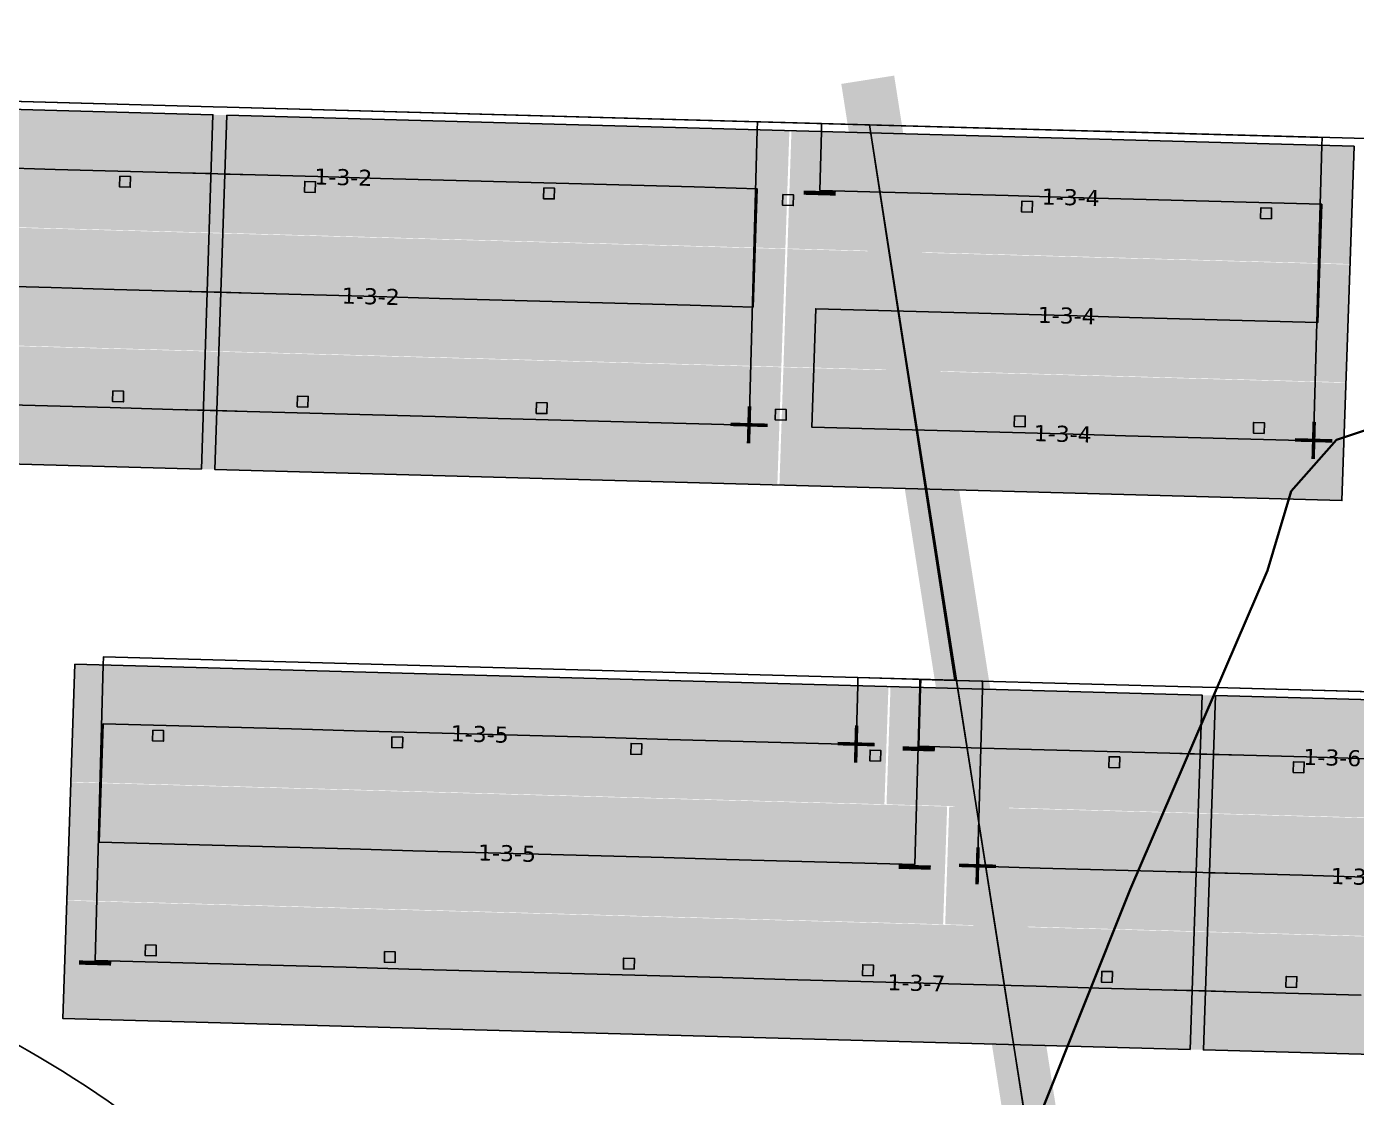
# Model space of a CAD drawing. Header units: metres. Extents: x 1477905 to 1478744, y 4202276 to 4202610.
# Drawn here: x 1478054.35 to 1478079.2, y 4202411.24 to 4202431.23 of the extents above; entities that cross this region are included whole.
import ezdxf

# ---------------------------------------------------------------- set-up
doc = ezdxf.new("R2010")
doc.units = ezdxf.units.M
doc.layers.add('Nouveau Terrain - CN - Courbes', color=22, linetype='Continuous', lineweight=0)
for name, color, linetype in [('PVcase DC Extensions', 170, 'Continuous'), ('PVcase Device Coloring', 7, 'Continuous'), ('PVcase Polarity Symbols', 7, 'Continuous'), ('PVcase Poles', 7, 'Continuous'), ('PVcase PV Modules (full frames)', 142, 'Continuous'), ('PVcase PV Modules (optimised)', 142, 'Continuous'), ('PVcase String Cables', 150, 'Continuous'), ('PVcase Stringing Numbers', 7, 'Continuous'), ('PVcase Strings', 92, 'Continuous'), ('PVcase Trenches', 7, 'Continuous')]:
    doc.layers.add(name, color=color, linetype=linetype)
doc.layers.add('PVcase Offsets', color=240, linetype='Continuous', plot=False)
doc.styles.get("Standard").update_dxf_attribs({"font": 'verdana.ttf'})
doc.styles.add('UBS-Style de texte', font='verdana.ttf')

# ---------------------------------------------------------------- blocks, each defined once
blk = doc.blocks.new('3P18@15DEG F FX ID2 PVBlock')
at = {"layer": 'PVcase PV Modules (optimised)', "color": 0}
blk.add_polyline3d([(0, 0, 1.773945735132677), (21.06698842950539, -0.5810537936249747, 1.773945735132684), (20.88445742833418, -7.198992669318526, 7.019385073192552e-15), (-0.182531001171211, -6.617938875693552, 0)], close=True, dxfattribs=at)

msp = doc.modelspace()

# ---------------------------------------------------------------- hatches: boundary and pattern name
at = {"layer": 'PVcase Device Coloring', "true_color": 0x1eec00, "transparency": 33554582}
for points in [[(1478052.009181064, 4202429.748944137), (1478051.934466457, 4202427.549789045), (1478068.527392867, 4202427.092135458), (1478068.602107473, 4202429.29129055)], [(1478068.641081571, 4202429.290215596), (1478068.566366964, 4202427.091060503), (1478079.077381223, 4202426.801153633), (1478079.152095829, 4202429.000308725)], [(1478053.110193139, 4202427.507698105), (1478053.035478532, 4202425.308543012), (1478068.452350277, 4202424.883326479), (1478068.527064883, 4202427.082481571)], [(1478068.566038981, 4202427.081406617), (1478068.491324374, 4202424.882251524), (1478079.002338632, 4202424.592344654), (1478079.077053239, 4202426.791499746)], [(1478036.625623013, 4202425.751484346), (1478036.550908406, 4202423.552329253), (1478068.377307686, 4202422.674517501), (1478068.452022293, 4202424.873672593)], [(1478068.490996391, 4202424.872597639), (1478068.416281784, 4202422.673442546), (1478078.927296042, 4202422.383535676), (1478079.002010649, 4202424.582690768)], [(1478055.253928949, 4202419.33102925), (1478055.17857972, 4202417.131891661), (1478070.378078512, 4202416.712670543), (1478070.453427742, 4202418.911808132)], [(1478070.49209226, 4202418.910741718), (1478070.417332456, 4202416.711587871), (1478087.00051908, 4202416.254202919), (1478087.075278884, 4202418.453356765)], [(1478055.178248951, 4202417.122237852), (1478055.102899721, 4202414.923100263), (1478071.474588657, 4202414.47154868), (1478071.549937886, 4202416.670686269)], [(1478071.588602405, 4202416.669619854), (1478071.513842601, 4202414.470466007), (1478086.925431094, 4202414.045395193), (1478087.000190898, 4202416.244549039)], [(1478055.102260397, 4202414.913454965), (1478055.027500592, 4202412.714301119), (1478086.850343108, 4202411.836587466), (1478086.925102912, 4202414.035741312)]]:
    msp.add_hatch(color=3, dxfattribs=at).paths.add_polyline_path(points, flags=0)

# ---------------------------------------------------------------- linework, layer by layer
at = {"layer": 'Nouveau Terrain - CN - Courbes', "linetype": 'Continuous', "lineweight": 35}
msp.add_polyline3d([(1478053.090249221, 4202359.115117491, 81), (1478055.453788183, 4202381.2985303, 81), (1478056.113985512, 4202386.402569309, 81), (1478056.929462255, 4202388.131394139, 81), (1478060.515805505, 4202392.535457429, 81), (1478063.285679355, 4202395.583507357, 81), (1478067.215775967, 4202399.379598911, 81), (1478069.47681863, 4202402.10747946, 81), (1478070.730212146, 4202404.508244836, 81), (1478074.968365259, 4202415.121525658, 81), (1478077.534070068, 4202421.080450268, 81), (1478077.978338866, 4202422.56100286, 81), (1478078.824367723, 4202423.516406053, 81), (1478080.207088451, 4202423.977067111, 81)], dxfattribs=at)
at = {"layer": 'PVcase DC Extensions'}
for points in [[(1478057.227935763, 4202428.504396472, 83.9782768239704), (1478057.794632274, 4202428.488766275, 83.96828875099563), (1478058.053735912, 4202428.481619874, 83.96170297478727), (1478058.620359327, 4202428.465991695, 83.94818761496774)], [(1478058.545316737, 4202426.257182716, 83.35617789645596), (1478057.978693322, 4202426.272810897, 83.36969325698384), (1478057.723272202, 4202426.279855729, 83.37620266277892), (1478057.156575691, 4202426.295485925, 83.38619073550376)], [(1478057.08521562, 4202424.086575379, 82.79410464728562), (1478057.651912131, 4202424.070945182, 82.78411657431083), (1478057.903650731, 4202424.064001918, 82.77768353868012), (1478058.470274147, 4202424.048373738, 82.76416817839684)], [(1478075.71009531, 4202417.666214783, 83.44414297368549), (1478076.276703845, 4202417.650587014, 83.43001707415681), (1478076.52690398, 4202417.643686183, 83.42469744547306), (1478077.093526357, 4202417.628058032, 83.41113860311147)], [(1478077.018438371, 4202415.419250306, 82.81912996935566), (1478076.451815994, 4202415.434878455, 82.83268881133617), (1478076.201023847, 4202415.441795615, 82.83802290296745), (1478075.634415311, 4202415.457423384, 82.85214880274773)], [(1478075.558735312, 4202413.248631987, 82.26015463205873), (1478076.125343848, 4202413.233004219, 82.24602873277878), (1478076.376728008, 4202413.22607073, 82.24068017820541), (1478076.943350385, 4202413.210442579, 82.2271213358441)]]:
    msp.add_polyline3d(points, dxfattribs=at)
at = {"layer": 'PVcase Offsets'}
msp.add_lwpolyline([(1478023.138419937, 4202393.853370821), (1478064.721241014, 4202393.853370821, 0.4195997681527879), (1478044.102482929, 4202414.85409357, 0.4244400000371495)], format="xyb", close=True, dxfattribs=at)
at = {"layer": 'PVcase Poles'}
for points in [[(1478056.087446546, 4202428.239929608, 80.55191559382774), (1478056.092960699, 4202428.43985358, 80.55191559382774), (1478056.092960699, 4202428.43985358, 83.97255796965419), (1478056.087446546, 4202428.239929608, 83.918959814258), (1478056.087446546, 4202428.239929608, 80.55191559382774), (1478056.287370517, 4202428.234415456, 80.55191559382774), (1478056.287370517, 4202428.234415456, 83.91543613776504), (1478056.087446546, 4202428.239929608, 83.918959814258), (1478056.287370517, 4202428.234415456, 83.91543613776504), (1478056.292884669, 4202428.434339427, 83.96903429316124), (1478056.292884669, 4202428.434339427, 80.55191559382774), (1478056.287370517, 4202428.234415456, 80.55191559382774), (1478056.292884669, 4202428.434339427, 80.55191559382774), (1478056.092960699, 4202428.43985358, 80.55191559382774), (1478056.292884669, 4202428.434339427, 80.55191559382774), (1478056.292884669, 4202428.434339427, 83.96903429316124), (1478056.092960699, 4202428.43985358, 83.97255796965419)], [(1478059.543305367, 4202428.144612715, 80.46879609512816), (1478059.54881952, 4202428.344536686, 80.46879609512816), (1478059.54881952, 4202428.344536686, 83.90029891250103), (1478059.543305367, 4202428.144612715, 83.84669384286263), (1478059.543305367, 4202428.144612715, 80.46879609512816), (1478059.743229338, 4202428.139098562, 80.46879609512816), (1478059.743229338, 4202428.139098562, 83.84192516505077), (1478059.543305367, 4202428.144612715, 83.84669384286263), (1478059.743229338, 4202428.139098562, 83.84192516505077), (1478059.74874349, 4202428.339022534, 83.89553023468916), (1478059.74874349, 4202428.339022534, 80.46879609512816), (1478059.743229338, 4202428.139098562, 80.46879609512816), (1478059.74874349, 4202428.339022534, 80.46879609512816), (1478059.54881952, 4202428.344536686, 80.46879609512816), (1478059.74874349, 4202428.339022534, 80.46879609512816), (1478059.74874349, 4202428.339022534, 83.89553023468916), (1478059.54881952, 4202428.344536686, 83.90029891250103)], [(1478064.009337191, 4202428.021433991, 80.35614215418201), (1478064.014851343, 4202428.221357963, 80.35614215418201), (1478064.014851343, 4202428.221357963, 83.79377308331293), (1478064.009337191, 4202428.021433991, 83.74016801367453), (1478064.009337191, 4202428.021433991, 80.35614215418201), (1478064.209261162, 4202428.015919839, 80.35614215418201), (1478064.209261162, 4202428.015919839, 83.73539933586267), (1478064.009337191, 4202428.021433991, 83.74016801367453), (1478064.209261162, 4202428.015919839, 83.73539933586267), (1478064.214775314, 4202428.215843811, 83.78900440550106), (1478064.214775314, 4202428.215843811, 80.35614215418201), (1478064.209261162, 4202428.015919839, 80.35614215418201), (1478064.214775314, 4202428.215843811, 80.35614215418201), (1478064.014851343, 4202428.221357963, 80.35614215418201), (1478064.214775314, 4202428.215843811, 80.35614215418201), (1478064.214775314, 4202428.215843811, 83.78900440550106), (1478064.014851343, 4202428.221357963, 83.79377308331293)], [(1478068.475369015, 4202427.898255268, 80.243103658497), (1478068.480883167, 4202428.09817924, 80.243103658497), (1478068.480883167, 4202428.09817924, 83.68724725412865), (1478068.475369015, 4202427.898255268, 83.63364218449027), (1478068.475369015, 4202427.898255268, 80.243103658497), (1478068.675292985, 4202427.892741116, 80.243103658497), (1478068.675292985, 4202427.892741116, 83.6288735066784), (1478068.475369015, 4202427.898255268, 83.63364218449027), (1478068.675292985, 4202427.892741116, 83.6288735066784), (1478068.680807138, 4202428.092665087, 83.68247857631678), (1478068.680807138, 4202428.092665087, 80.243103658497), (1478068.675292985, 4202427.892741116, 80.243103658497), (1478068.680807138, 4202428.092665087, 80.243103658497), (1478068.480883167, 4202428.09817924, 80.243103658497), (1478068.680807138, 4202428.092665087, 80.243103658497), (1478068.680807138, 4202428.092665087, 83.68247857631678), (1478068.480883167, 4202428.09817924, 83.68724725412865)], [(1478072.941400838, 4202427.775076546, 80.1561352870391), (1478072.946914991, 4202427.975000517, 80.1561352870391), (1478072.946914991, 4202427.975000517, 83.58072142519069), (1478072.941400838, 4202427.775076546, 83.5271163555523), (1478072.941400838, 4202427.775076546, 80.1561352870391), (1478073.141324809, 4202427.769562393, 80.1561352870391), (1478073.141324809, 4202427.769562393, 83.52234767774043), (1478072.941400838, 4202427.775076546, 83.5271163555523), (1478073.141324809, 4202427.769562393, 83.52234767774043), (1478073.146838961, 4202427.969486365, 83.57595274737882), (1478073.146838961, 4202427.969486365, 80.1561352870391), (1478073.141324809, 4202427.769562393, 80.1561352870391), (1478073.146838961, 4202427.969486365, 80.1561352870391), (1478072.946914991, 4202427.975000517, 80.1561352870391), (1478073.146838961, 4202427.969486365, 80.1561352870391), (1478073.146838961, 4202427.969486365, 83.57595274737882), (1478072.946914991, 4202427.975000517, 83.58072142519069)], [(1478077.407432662, 4202427.651897822, 80.19565230373274), (1478077.412946814, 4202427.851821793, 80.19565230373274), (1478077.412946814, 4202427.851821793, 83.47419559575627), (1478077.407432662, 4202427.651897822, 83.42059052611789), (1478077.407432662, 4202427.651897822, 80.19565230373274), (1478077.607356633, 4202427.646383669, 80.19565230373274), (1478077.607356633, 4202427.646383669, 83.41582184830602), (1478077.407432662, 4202427.651897822, 83.42059052611789), (1478077.607356633, 4202427.646383669, 83.41582184830602), (1478077.612870785, 4202427.846307641, 83.46942691794442), (1478077.612870785, 4202427.846307641, 80.19565230373274), (1478077.607356633, 4202427.646383669, 80.19565230373274), (1478077.612870785, 4202427.846307641, 80.19565230373274), (1478077.412946814, 4202427.851821793, 80.19565230373274), (1478077.612870785, 4202427.846307641, 80.19565230373274), (1478077.612870785, 4202427.846307641, 83.46942691794442), (1478077.412946814, 4202427.851821793, 83.47419559575627)], [(1478055.957935104, 4202424.230976351, 80.53516048575952), (1478055.963449256, 4202424.430900322, 80.53516048575952), (1478055.963449256, 4202424.430900322, 82.89798052423558), (1478055.957935104, 4202424.230976351, 82.84438236883938), (1478055.957935104, 4202424.230976351, 80.53516048575952), (1478056.157859074, 4202424.225462198, 80.53516048575952), (1478056.157859074, 4202424.225462198, 82.84085869234643), (1478055.957935104, 4202424.230976351, 82.84438236883938), (1478056.157859074, 4202424.225462198, 82.84085869234643), (1478056.163373227, 4202424.42538617, 82.89445684774262), (1478056.163373227, 4202424.42538617, 80.53516048575952), (1478056.157859074, 4202424.225462198, 80.53516048575952), (1478056.163373227, 4202424.42538617, 80.53516048575952), (1478055.963449256, 4202424.430900322, 80.53516048575952), (1478056.163373227, 4202424.42538617, 80.53516048575952), (1478056.163373227, 4202424.42538617, 82.89445684774262), (1478055.963449256, 4202424.430900322, 82.89798052423558)], [(1478059.407110519, 4202424.135843794, 80.44905460603711), (1478059.412624672, 4202424.335767766, 80.44905460603711), (1478059.412624672, 4202424.335767766, 82.82586007137765), (1478059.407110519, 4202424.135843794, 82.77225500173927), (1478059.407110519, 4202424.135843794, 80.44905460603711), (1478059.60703449, 4202424.130329642, 80.44905460603711), (1478059.60703449, 4202424.130329642, 82.7674863239274), (1478059.407110519, 4202424.135843794, 82.77225500173927), (1478059.60703449, 4202424.130329642, 82.7674863239274), (1478059.612548643, 4202424.330253613, 82.82109139356578), (1478059.612548643, 4202424.330253613, 80.44905460603711), (1478059.60703449, 4202424.130329642, 80.44905460603711), (1478059.612548643, 4202424.330253613, 80.44905460603711), (1478059.412624672, 4202424.335767766, 80.44905460603711), (1478059.612548643, 4202424.330253613, 80.44905460603711), (1478059.612548643, 4202424.330253613, 82.82109139356578), (1478059.412624672, 4202424.335767766, 82.82586007137765)], [(1478063.873142343, 4202424.012665071, 80.33476988102319), (1478063.878656495, 4202424.212589042, 80.33476988102319), (1478063.878656495, 4202424.212589042, 82.7193342421972), (1478063.873142343, 4202424.012665071, 82.66572917255883), (1478063.873142343, 4202424.012665071, 80.33476988102319), (1478064.073066314, 4202424.007150918, 80.33476988102319), (1478064.073066314, 4202424.007150918, 82.66096049474696), (1478063.873142343, 4202424.012665071, 82.66572917255883), (1478064.073066314, 4202424.007150918, 82.66096049474696), (1478064.078580466, 4202424.20707489, 82.71456556438534), (1478064.078580466, 4202424.20707489, 80.33476988102319), (1478064.073066314, 4202424.007150918, 80.33476988102319), (1478064.078580466, 4202424.20707489, 80.33476988102319), (1478063.878656495, 4202424.212589042, 80.33476988102319), (1478064.078580466, 4202424.20707489, 80.33476988102319), (1478064.078580466, 4202424.20707489, 82.71456556438534), (1478063.878656495, 4202424.212589042, 82.7193342421972)], [(1478068.339174167, 4202423.889486347, 80.22048515599744), (1478068.344688319, 4202424.089410319, 80.22048515599744), (1478068.344688319, 4202424.089410319, 82.6128084130091), (1478068.339174167, 4202423.889486347, 82.55920334337073), (1478068.339174167, 4202423.889486347, 80.22048515599744), (1478068.539098137, 4202423.883972195, 80.22048515599744), (1478068.539098137, 4202423.883972195, 82.55443466555886), (1478068.339174167, 4202423.889486347, 82.55920334337073), (1478068.539098137, 4202423.883972195, 82.55443466555886), (1478068.54461229, 4202424.083896167, 82.60803973519724), (1478068.54461229, 4202424.083896167, 80.22048515599744), (1478068.539098137, 4202423.883972195, 80.22048515599744), (1478068.54461229, 4202424.083896167, 80.22048515599744), (1478068.344688319, 4202424.089410319, 80.22048515599744), (1478068.54461229, 4202424.083896167, 80.22048515599744), (1478068.54461229, 4202424.083896167, 82.60803973519724), (1478068.344688319, 4202424.089410319, 82.6128084130091)], [(1478072.80520599, 4202423.766307625, 80.1186495098348), (1478072.810720142, 4202423.966231597, 80.1186495098348), (1478072.810720142, 4202423.966231597, 82.50628258407497), (1478072.80520599, 4202423.766307625, 82.45267751443659), (1478072.80520599, 4202423.766307625, 80.1186495098348), (1478073.005129961, 4202423.760793473, 80.1186495098348), (1478073.005129961, 4202423.760793473, 82.44790883662472), (1478072.80520599, 4202423.766307625, 82.45267751443659), (1478073.005129961, 4202423.760793473, 82.44790883662472), (1478073.010644113, 4202423.960717444, 82.5015139062631), (1478073.010644113, 4202423.960717444, 80.1186495098348), (1478073.005129961, 4202423.760793473, 80.1186495098348), (1478073.010644113, 4202423.960717444, 80.1186495098348), (1478072.810720142, 4202423.966231597, 80.1186495098348), (1478073.010644113, 4202423.960717444, 80.1186495098348), (1478073.010644113, 4202423.960717444, 82.5015139062631), (1478072.810720142, 4202423.966231597, 82.50628258407497)], [(1478077.271237814, 4202423.643128901, 80.02887501113076), (1478077.276751966, 4202423.843052872, 80.02887501113076), (1478077.276751966, 4202423.843052872, 82.3997567546329), (1478077.271237814, 4202423.643128901, 82.34615168499451), (1478077.271237814, 4202423.643128901, 80.02887501113076), (1478077.471161785, 4202423.637614748, 80.02887501113076), (1478077.471161785, 4202423.637614748, 82.34138300718266), (1478077.271237814, 4202423.643128901, 82.34615168499451), (1478077.471161785, 4202423.637614748, 82.34138300718266), (1478077.476675937, 4202423.83753872, 82.39498807682104), (1478077.476675937, 4202423.83753872, 80.02887501113076), (1478077.471161785, 4202423.637614748, 80.02887501113076), (1478077.476675937, 4202423.83753872, 80.02887501113076), (1478077.276751966, 4202423.843052872, 80.02887501113076), (1478077.476675937, 4202423.83753872, 80.02887501113076), (1478077.476675937, 4202423.83753872, 82.39498807682104), (1478077.276751966, 4202423.843052872, 82.3997567546329)], [(1478056.705725324, 4202417.894456011, 80.47905565808657), (1478056.711239476, 4202418.094379983, 80.47905565808657), (1478056.711239476, 4202418.094379983, 83.8920499833987), (1478056.705725324, 4202417.894456011, 83.83844350594877), (1478056.705725324, 4202417.894456011, 80.47905565808657), (1478056.905649295, 4202417.888941859, 80.47905565808657), (1478056.905649295, 4202417.888941859, 83.83345927819329), (1478056.705725324, 4202417.894456011, 83.83844350594877), (1478056.905649295, 4202417.888941859, 83.83345927819329), (1478056.911163447, 4202418.088865831, 83.88706575564322), (1478056.911163447, 4202418.088865831, 80.47905565808657), (1478056.905649295, 4202417.888941859, 80.47905565808657), (1478056.911163447, 4202418.088865831, 80.47905565808657), (1478056.711239476, 4202418.094379983, 80.47905565808657), (1478056.911163447, 4202418.088865831, 80.47905565808657), (1478056.911163447, 4202418.088865831, 83.88706575564322), (1478056.711239476, 4202418.094379983, 83.8920499833987)], [(1478061.171639861, 4202417.771280523, 80.36477393441808), (1478061.177154013, 4202417.971204495, 80.36477393441808), (1478061.177154013, 4202417.971204495, 83.78071198340537), (1478061.171639861, 4202417.771280523, 83.72710550595544), (1478061.171639861, 4202417.771280523, 80.36477393441808), (1478061.371563831, 4202417.765766371, 80.36477393441808), (1478061.371563831, 4202417.765766371, 83.72212127819995), (1478061.171639861, 4202417.771280523, 83.72710550595544), (1478061.371563831, 4202417.765766371, 83.72212127819995), (1478061.377077984, 4202417.965690343, 83.77572775564988), (1478061.377077984, 4202417.965690343, 80.36477393441808), (1478061.371563831, 4202417.765766371, 80.36477393441808), (1478061.377077984, 4202417.965690343, 80.36477393441808), (1478061.177154013, 4202417.971204495, 80.36477393441808), (1478061.377077984, 4202417.965690343, 80.36477393441808), (1478061.377077984, 4202417.965690343, 83.77572775564988), (1478061.177154013, 4202417.971204495, 83.78071198340537)], [(1478065.637554397, 4202417.648105035, 80.25049221073792), (1478065.64306855, 4202417.848029006, 80.25049221073792), (1478065.64306855, 4202417.848029006, 83.66937398315778), (1478065.637554397, 4202417.648105035, 83.61576750570785), (1478065.637554397, 4202417.648105035, 80.25049221073792), (1478065.837478368, 4202417.642590882, 80.25049221073792), (1478065.837478368, 4202417.642590882, 83.61078327795236), (1478065.637554397, 4202417.648105035, 83.61576750570785), (1478065.837478368, 4202417.642590882, 83.61078327795236), (1478065.84299252, 4202417.842514854, 83.6643897554023), (1478065.84299252, 4202417.842514854, 80.25049221073792), (1478065.837478368, 4202417.642590882, 80.25049221073792), (1478065.84299252, 4202417.842514854, 80.25049221073792), (1478065.64306855, 4202417.848029006, 80.25049221073792), (1478065.84299252, 4202417.842514854, 80.25049221073792), (1478065.84299252, 4202417.842514854, 83.6643897554023), (1478065.64306855, 4202417.848029006, 83.66937398315778)], [(1478070.103468934, 4202417.524929547, 80.13621048706355), (1478070.108983086, 4202417.724853518, 80.13621048706355), (1478070.108983086, 4202417.724853518, 83.55803598316035), (1478070.103468934, 4202417.524929547, 83.50442950571043), (1478070.103468934, 4202417.524929547, 80.13621048706355), (1478070.303392905, 4202417.519415394, 80.13621048706355), (1478070.303392905, 4202417.519415394, 83.49944527795495), (1478070.103468934, 4202417.524929547, 83.50442950571043), (1478070.303392905, 4202417.519415394, 83.49944527795495), (1478070.308907057, 4202417.719339366, 83.55305175540488), (1478070.308907057, 4202417.719339366, 80.13621048706355), (1478070.303392905, 4202417.519415394, 80.13621048706355), (1478070.308907057, 4202417.719339366, 80.13621048706355), (1478070.108983086, 4202417.724853518, 80.13621048706355), (1478070.308907057, 4202417.719339366, 80.13621048706355), (1478070.308907057, 4202417.719339366, 83.55305175540488), (1478070.108983086, 4202417.724853518, 83.55803598316035)], [(1478074.569383471, 4202417.401754058, 80.0269063432514), (1478074.574897623, 4202417.60167803, 80.0269063432514), (1478074.574897623, 4202417.60167803, 83.44669798291685), (1478074.569383471, 4202417.401754058, 83.39309150546693), (1478074.569383471, 4202417.401754058, 80.0269063432514), (1478074.769307441, 4202417.396239906, 80.0269063432514), (1478074.769307441, 4202417.396239906, 83.38810727771144), (1478074.569383471, 4202417.401754058, 83.39309150546693), (1478074.769307441, 4202417.396239906, 83.38810727771144), (1478074.774821594, 4202417.596163877, 83.44171375516136), (1478074.774821594, 4202417.596163877, 80.0269063432514), (1478074.769307441, 4202417.396239906, 80.0269063432514), (1478074.774821594, 4202417.596163877, 80.0269063432514), (1478074.574897623, 4202417.60167803, 80.0269063432514), (1478074.774821594, 4202417.596163877, 80.0269063432514), (1478074.774821594, 4202417.596163877, 83.44171375516136), (1478074.574897623, 4202417.60167803, 83.44669798291685)], [(1478078.016466484, 4202417.306679215, 80), (1478078.021980636, 4202417.506603187, 80), (1478078.021980636, 4202417.506603187, 83.3631785025639), (1478078.016466484, 4202417.306679215, 83.30957333472476), (1478078.016466484, 4202417.306679215, 80), (1478078.216390454, 4202417.301165063, 80), (1478078.216390454, 4202417.301165063, 83.30478930610795), (1478078.016466484, 4202417.306679215, 83.30957333472476), (1478078.216390454, 4202417.301165063, 83.30478930610795), (1478078.221904607, 4202417.501089035, 83.35839447394707), (1478078.221904607, 4202417.501089035, 80), (1478078.216390454, 4202417.301165063, 80), (1478078.221904607, 4202417.501089035, 80), (1478078.021980636, 4202417.506603187, 80), (1478078.221904607, 4202417.501089035, 80), (1478078.221904607, 4202417.501089035, 83.35839447394707), (1478078.021980636, 4202417.506603187, 83.3631785025639)], [(1478056.568373643, 4202413.885718997, 80.44995782454467), (1478056.573887795, 4202414.085642968, 80.44995782454467), (1478056.573887795, 4202414.085642968, 82.81763935906064), (1478056.568373643, 4202413.885718997, 82.7640328816107), (1478056.568373643, 4202413.885718997, 80.44995782454467), (1478056.768297614, 4202413.880204844, 80.44995782454467), (1478056.768297614, 4202413.880204844, 82.75904865385523), (1478056.568373643, 4202413.885718997, 82.7640328816107), (1478056.768297614, 4202413.880204844, 82.75904865385523), (1478056.773811766, 4202414.080128816, 82.81265513130515), (1478056.773811766, 4202414.080128816, 80.44995782454467), (1478056.768297614, 4202413.880204844, 80.44995782454467), (1478056.773811766, 4202414.080128816, 80.44995782454467), (1478056.573887795, 4202414.085642968, 80.44995782454467), (1478056.773811766, 4202414.080128816, 80.44995782454467), (1478056.773811766, 4202414.080128816, 82.81265513130515), (1478056.573887795, 4202414.085642968, 82.81763935906064)], [(1478061.03428818, 4202413.76254351, 80.33609519666135), (1478061.039802332, 4202413.962467481, 80.33609519666135), (1478061.039802332, 4202413.962467481, 82.70630135931746), (1478061.03428818, 4202413.76254351, 82.65269488186753), (1478061.03428818, 4202413.76254351, 80.33609519666135), (1478061.23421215, 4202413.757029357, 80.33609519666135), (1478061.23421215, 4202413.757029357, 82.64771065411206), (1478061.03428818, 4202413.76254351, 82.65269488186753), (1478061.23421215, 4202413.757029357, 82.64771065411206), (1478061.239726303, 4202413.956953329, 82.70131713156198), (1478061.239726303, 4202413.956953329, 80.33609519666135), (1478061.23421215, 4202413.757029357, 80.33609519666135), (1478061.239726303, 4202413.956953329, 80.33609519666135), (1478061.039802332, 4202413.962467481, 80.33609519666135), (1478061.239726303, 4202413.956953329, 80.33609519666135), (1478061.239726303, 4202413.956953329, 82.70131713156198), (1478061.039802332, 4202413.962467481, 82.70630135931746)], [(1478065.500202716, 4202413.639368021, 80.22223256875401), (1478065.505716869, 4202413.839291993, 80.22223256875401), (1478065.505716869, 4202413.839291993, 82.59496335906988), (1478065.500202716, 4202413.639368021, 82.54135688161995), (1478065.500202716, 4202413.639368021, 80.22223256875401), (1478065.700126687, 4202413.633853869, 80.22223256875401), (1478065.700126687, 4202413.633853869, 82.53637265386446), (1478065.500202716, 4202413.639368021, 82.54135688161995), (1478065.700126687, 4202413.633853869, 82.53637265386446), (1478065.705640839, 4202413.83377784, 82.5899791313144), (1478065.705640839, 4202413.83377784, 80.22223256875401), (1478065.700126687, 4202413.633853869, 80.22223256875401), (1478065.705640839, 4202413.83377784, 80.22223256875401), (1478065.505716869, 4202413.839291993, 80.22223256875401), (1478065.705640839, 4202413.83377784, 80.22223256875401), (1478065.705640839, 4202413.83377784, 82.5899791313144), (1478065.505716869, 4202413.839291993, 82.59496335906988)], [(1478069.966117253, 4202413.516192533, 80.10836994086245), (1478069.971631405, 4202413.716116505, 80.10836994086245), (1478069.971631405, 4202413.716116505, 82.48362535907654), (1478069.966117253, 4202413.516192533, 82.43001888162661), (1478069.966117253, 4202413.516192533, 80.10836994086245), (1478070.166041224, 4202413.510678381, 80.10836994086245), (1478070.166041224, 4202413.510678381, 82.42503465387112), (1478069.966117253, 4202413.516192533, 82.43001888162661), (1478070.166041224, 4202413.510678381, 82.42503465387112), (1478070.171555376, 4202413.710602352, 82.47864113132106), (1478070.171555376, 4202413.710602352, 80.10836994086245), (1478070.166041224, 4202413.510678381, 80.10836994086245), (1478070.171555376, 4202413.710602352, 80.10836994086245), (1478069.971631405, 4202413.716116505, 80.10836994086245), (1478070.171555376, 4202413.710602352, 80.10836994086245), (1478070.171555376, 4202413.710602352, 82.47864113132106), (1478069.971631405, 4202413.716116505, 82.48362535907654)], [(1478074.43203179, 4202413.393017044, 79.99541554424114), (1478074.437545942, 4202413.592941016, 79.99541554424114), (1478074.437545942, 4202413.592941016, 82.37228735882486), (1478074.43203179, 4202413.393017044, 82.31868088137495), (1478074.43203179, 4202413.393017044, 79.99541554424114), (1478074.631955761, 4202413.387502892, 79.99541554424114), (1478074.631955761, 4202413.387502892, 82.31369665361946), (1478074.43203179, 4202413.393017044, 82.31868088137495), (1478074.631955761, 4202413.387502892, 82.31369665361946), (1478074.637469913, 4202413.587426864, 82.36730313106939), (1478074.637469913, 4202413.587426864, 79.99541554424114), (1478074.631955761, 4202413.387502892, 79.99541554424114), (1478074.637469913, 4202413.587426864, 79.99541554424114), (1478074.437545942, 4202413.592941016, 79.99541554424114), (1478074.637469913, 4202413.587426864, 79.99541554424114), (1478074.637469913, 4202413.587426864, 82.36730313106939), (1478074.437545942, 4202413.592941016, 82.37228735882486)], [(1478077.880189247, 4202413.297912567, 79.92203839841945), (1478077.885703399, 4202413.497836539, 79.92203839841945), (1478077.885703399, 4202413.497836539, 82.28874162984485), (1478077.880189247, 4202413.297912567, 82.23513646200571), (1478077.880189247, 4202413.297912567, 79.92203839841945), (1478078.080113218, 4202413.292398415, 79.92203839841945), (1478078.080113218, 4202413.292398415, 82.2303524333889), (1478077.880189247, 4202413.297912567, 82.23513646200571), (1478078.080113218, 4202413.292398415, 82.2303524333889), (1478078.08562737, 4202413.492322386, 82.28395760122802), (1478078.08562737, 4202413.492322386, 79.92203839841945), (1478078.080113218, 4202413.292398415, 79.92203839841945), (1478078.08562737, 4202413.492322386, 79.92203839841945), (1478077.885703399, 4202413.497836539, 79.92203839841945), (1478078.08562737, 4202413.492322386, 79.92203839841945), (1478078.08562737, 4202413.492322386, 82.28395760122802), (1478077.885703399, 4202413.497836539, 82.28874162984485)]]:
    msp.add_polyline3d(points, dxfattribs=at)
at = {"layer": 'PVcase String Cables'}
for points in [[(1478039.361520334, 4202433.097663349, 81.06583435647606), (1478037.372443479, 4202431.215363879, 81.08079624312553), (1478037.137963612, 4202430.854841921, 81.0809965260132), (1478037.137963612, 4202430.854841921, 84.62813529265901), (1478036.789316911, 4202430.318783999, 84.63396979585868), (1478057.834999725, 4202429.738317842, 84.2630379011657), (1478058.096186515, 4202429.731113985, 84.25641410652051), (1478079.15718913, 4202429.150225288, 83.75405746108903), (1478079.405648464, 4202429.143372471, 83.74846988079429)], [(1478039.361520334, 4202433.097663349, 81.06583435647606), (1478037.372443479, 4202431.215363879, 81.08079624312553), (1478037.137963611, 4202430.854841921, 81.08099652601743), (1478037.137963611, 4202430.854841921, 84.6281352926631), (1478036.789316911, 4202430.318784, 84.6339697958551), (1478057.834999725, 4202429.738317841, 84.26303790116518), (1478058.096186515, 4202429.731113983, 84.256414106519), (1478079.15718913, 4202429.150225285, 83.75405746109156), (1478079.405648464, 4202429.143372467, 83.7484698807954)], [(1478078.39802993, 4202423.498741401, 82.288842253574), (1478078.550227869, 4202429.016908992, 83.76841349034903), (1478078.554363484, 4202429.16685199, 83.76843633351602), (1478058.096186516, 4202429.731113995, 84.25641410652325), (1478057.834999726, 4202429.738317852, 84.26303790116744), (1478037.195410902, 4202430.307583422, 84.62681235578178)], [(1478069.170347683, 4202428.17500987, 83.69654447831438), (1478069.200680746, 4202429.274781153, 83.99142315494812), (1478069.20481636, 4202429.424724146, 83.99144599811689), (1478058.096186516, 4202429.731113994, 84.2564141065225), (1478057.834999726, 4202429.738317852, 84.26303790116744), (1478037.195410902, 4202430.307583422, 84.62681235578178)], [(1478067.848041574, 4202423.789723227, 82.54048539022736), (1478068.000239513, 4202429.307890818, 84.02005662705001), (1478068.004375127, 4202429.457833811, 84.02007947021806), (1478058.096186516, 4202429.731113995, 84.25641410652325), (1478057.834999726, 4202429.738317852, 84.26303790116744), (1478037.195410902, 4202430.307583422, 84.62681235578178)], [(1478037.195410902, 4202430.307583422, 84.62681235578178), (1478057.834999726, 4202429.73831785, 84.26303790116637), (1478058.096186516, 4202429.731113994, 84.25641410652175), (1478070.096960654, 4202429.400117693, 83.97016616530111), (1478070.096960654, 4202429.400117693, 80.45913018319602), (1478070.503826369, 4202426.806790652, 80.40536453209005), (1478070.910692085, 4202424.21346361, 80.37458157594686), (1478071.3175578, 4202421.620136568, 80.33833638479578), (1478071.724423516, 4202419.026809528, 80.3035562440876), (1478071.724423516, 4202419.026809528, 83.83927892767116), (1478069.883613268, 4202419.077581367, 83.88517146093263), (1478069.879477654, 4202418.927638392, 83.88514650667427), (1478069.849144592, 4202417.827867107, 83.5902600852293)], [(1478037.195410902, 4202430.307583422, 84.62681235578178), (1478057.834999726, 4202429.73831785, 84.26303790116637), (1478058.096186516, 4202429.731113994, 84.25641410652175), (1478070.096960654, 4202429.400117693, 83.97016616530111), (1478070.096960654, 4202429.400117693, 80.45913018319602), (1478070.503826369, 4202426.806790651, 80.40536453208283), (1478070.910692085, 4202424.21346361, 80.37458157594686), (1478071.3175578, 4202421.620136568, 80.33833638480077), (1478071.724423515, 4202419.026809527, 80.30355624408409), (1478071.724423515, 4202419.026809527, 83.83927892767618), (1478071.041055851, 4202419.045657659, 83.85631570444848), (1478071.036920237, 4202418.895714683, 83.8562907501893), (1478070.945654737, 4202415.586745244, 82.96904249203295)], [(1478037.195410902, 4202430.307583422, 84.62681235578178), (1478057.834999726, 4202429.73831785, 84.26303790116637), (1478058.096186516, 4202429.731113994, 84.25641410652175), (1478070.096960654, 4202429.400117693, 83.97016616530111), (1478070.096960654, 4202429.400117693, 80.45913018319602), (1478070.503826369, 4202426.806790651, 80.40536453208283), (1478070.910692085, 4202424.213463609, 80.37458157593808), (1478071.3175578, 4202421.620136567, 80.33833638479217), (1478071.724423515, 4202419.026809526, 80.30355624407568), (1478071.724423515, 4202419.026809526, 83.83927892767538), (1478076.319515022, 4202418.900071177, 83.72472046618347), (1478076.569380263, 4202418.893179582, 83.71940803755211), (1478097.027403214, 4202418.328921818, 83.22986310532552), (1478097.0232676, 4202418.178978842, 83.22984011489555), (1478096.871069661, 4202412.660811248, 81.75026616703495)], [(1478037.195410902, 4202430.307583422, 84.62681235578178), (1478057.834999726, 4202429.73831785, 84.26303790116637), (1478058.096186516, 4202429.731113994, 84.25641410652175), (1478070.096960654, 4202429.400117693, 83.97016616530111), (1478070.096960654, 4202429.400117693, 80.45913018319602), (1478070.503826369, 4202426.806790651, 80.40536453208283), (1478070.910692085, 4202424.21346361, 80.37458157594686), (1478071.3175578, 4202421.620136568, 80.33833638480077), (1478071.724423515, 4202419.026809527, 80.30355624408409), (1478071.724423515, 4202419.026809527, 83.83927892767618), (1478076.319515022, 4202418.900071177, 83.72472046618347), (1478076.569380263, 4202418.893179582, 83.71940803754654), (1478087.677964062, 4202418.586790998, 83.45358807459819), (1478087.673828448, 4202418.436848024, 83.45356508417048), (1478087.643495386, 4202417.337076739, 83.15868586681796)], [(1478037.195410902, 4202430.307583422, 84.62681235578178), (1478057.834999726, 4202429.73831785, 84.26303790116637), (1478058.096186516, 4202429.731113994, 84.25641410652175), (1478070.096960654, 4202429.400117693, 83.97016616530111), (1478070.096960654, 4202429.400117693, 80.45913018319602), (1478070.503826369, 4202426.806790651, 80.40536453208283), (1478070.910692085, 4202424.21346361, 80.37458157594686), (1478071.3175578, 4202421.620136568, 80.33833638479578), (1478071.724423516, 4202419.026809527, 80.3035562440792), (1478071.724423516, 4202419.026809527, 83.83927892767036), (1478072.213245995, 4202419.013327194, 83.82709228217972), (1478072.209110381, 4202418.863384219, 83.82706732792055), (1478072.117844881, 4202415.554414779, 82.93981906951984)], [(1478037.195410902, 4202430.307583422, 84.62681235578178), (1478057.834999726, 4202429.73831785, 84.26303790116637), (1478058.096186516, 4202429.731113994, 84.25641410652175), (1478070.096960654, 4202429.400117693, 83.97016616530111), (1478070.096960654, 4202429.400117693, 80.45913018319602), (1478070.503826369, 4202426.806790651, 80.40536453208283), (1478070.910692085, 4202424.21346361, 80.37458157594686), (1478071.3175578, 4202421.620136568, 80.33833638480077), (1478071.724423515, 4202419.026809527, 80.30355624408409), (1478071.724423515, 4202419.026809527, 83.83927892767618), (1478071.055803412, 4202419.045250903, 83.8559480386763), (1478071.051667798, 4202418.895307927, 83.85592308441713), (1478071.021334735, 4202417.795536643, 83.56103666297214)], [(1478037.195410902, 4202430.307583422, 84.62681235578178), (1478057.834999726, 4202429.73831785, 84.26303790116637), (1478058.096186516, 4202429.731113994, 84.25641410652175), (1478070.096960654, 4202429.400117693, 83.97016616530111), (1478070.096960654, 4202429.400117693, 80.45913018319602), (1478070.503826369, 4202426.806790651, 80.40536453208283), (1478070.910692085, 4202424.21346361, 80.37458157594686), (1478071.3175578, 4202421.620136568, 80.33833638479578), (1478071.724423516, 4202419.026809527, 80.3035562440792), (1478071.724423516, 4202419.026809527, 83.83927892767036), (1478076.319515022, 4202418.900071176, 83.72472046618269), (1478076.569380263, 4202418.893179582, 83.71940803755211), (1478086.477434185, 4202418.619903106, 83.48231584162639), (1478086.473298571, 4202418.469960134, 83.4822928512002), (1478086.321100633, 4202412.951792541, 82.00271890332817)], [(1478037.195410902, 4202430.307583422, 84.62681235578178), (1478057.834999726, 4202429.73831785, 84.26303790116637), (1478058.096186516, 4202429.731113994, 84.25641410652175), (1478070.096960654, 4202429.400117693, 83.97016616530111), (1478070.096960654, 4202429.400117693, 80.45913018319602), (1478070.496022725, 4202426.807005885, 80.40554610394723), (1478070.895084796, 4202424.213894078, 80.37492740934032), (1478071.294146866, 4202421.62078227, 80.33884454164979), (1478071.693208937, 4202419.027670463, 80.30422070552979), (1478071.693208937, 4202419.027670463, 83.84005712633264), (1478055.787836425, 4202419.466360452, 84.23658785957221), (1478055.783700811, 4202419.316417483, 84.23656290531864), (1478055.631502872, 4202413.79824989, 82.75695281070692)], [(1478037.195410902, 4202430.307583422, 84.62681235578178), (1478057.834999726, 4202429.738317852, 84.26303790116744), (1478058.096186516, 4202429.731113994, 84.2564141065225), (1478070.096960653, 4202429.400117694, 83.97016616530817), (1478070.096960653, 4202429.400117694, 80.4591301832442), (1478070.528354133, 4202426.650452793, 80.40358576166554), (1478070.959747614, 4202423.90078789, 80.37055921719893), (1478071.391141094, 4202421.151122988, 80.33242605580925), (1478071.822534574, 4202418.401458086, 80.29584630952006), (1478072.253928054, 4202415.651793184, 80.26132880122138), (1478072.685321535, 4202412.902128281, 80.22867790278737), (1478073.116715015, 4202410.152463379, 80.19528124522776), (1478073.548108495, 4202407.402798477, 80.13847567918903), (1478073.979501975, 4202404.653133575, 80.07009077437365), (1478073.979501975, 4202404.653133575, 82.60559552405475), (1478073.899846944, 4202401.765119384, 81.8310727014164), (1478073.899846944, 4202401.765119384, 80.01521419592589), (1478073.850716047, 4202399.983804024, 79.97141274884659), (1478073.801585149, 4202398.202488664, 79.92580659052747), (1478074.412420597, 4202398.185641061, 79.90885276505725), (1478074.412420597, 4202398.185641061, 83.24273089673724), (1478094.896061847, 4202397.620676719, 82.68815724178684), (1478094.891926232, 4202397.470733742, 82.68812781392786), (1478094.86159317, 4202396.370962459, 82.39322498112365)], [(1478037.195410902, 4202430.307583422, 84.62681235578178), (1478057.834999726, 4202429.738317852, 84.26303790116744), (1478058.096186516, 4202429.731113994, 84.2564141065225), (1478070.096960653, 4202429.400117694, 83.97016616530817), (1478070.096960653, 4202429.400117694, 80.4591301832442), (1478070.528354133, 4202426.650452793, 80.40358576166554), (1478070.959747614, 4202423.90078789, 80.37055921719893), (1478071.391141094, 4202421.151122988, 80.33242605580925), (1478071.822534574, 4202418.401458086, 80.29584630952006), (1478072.253928054, 4202415.651793184, 80.26132880122138), (1478072.685321535, 4202412.902128281, 80.22867790278737), (1478073.116715015, 4202410.152463379, 80.19528124522776), (1478073.548108495, 4202407.402798477, 80.13847567918903), (1478073.979501975, 4202404.653133575, 80.07009077437365), (1478073.979501975, 4202404.653133575, 82.60559552405475), (1478073.899846944, 4202401.765119384, 81.8310727014164), (1478073.899846944, 4202401.765119384, 80.01521419592589), (1478073.850716047, 4202399.983804024, 79.97141274884659), (1478073.801585149, 4202398.202488664, 79.92580659053348), (1478074.412420597, 4202398.185641062, 79.90885276507753), (1478074.412420597, 4202398.185641062, 83.24273089673812), (1478084.330923091, 4202397.912076407, 82.97419757725127), (1478084.326787477, 4202397.762133435, 82.97416814939666), (1478084.235521977, 4202394.453163997, 82.08687051269911)], [(1478037.195410902, 4202430.307583422, 84.62681235578178), (1478057.834999726, 4202429.738317852, 84.26303790116744), (1478058.096186516, 4202429.731113994, 84.2564141065225), (1478070.096960653, 4202429.400117694, 83.97016616530817), (1478070.096960653, 4202429.400117694, 80.4591301832442), (1478070.528354133, 4202426.650452793, 80.40358576166554), (1478070.959747614, 4202423.90078789, 80.37055921719893), (1478071.391141094, 4202421.151122988, 80.33242605580925), (1478071.822534574, 4202418.401458086, 80.29584630952006), (1478072.253928054, 4202415.651793184, 80.26132880122138), (1478072.685321535, 4202412.902128281, 80.22867790278737), (1478073.116715015, 4202410.152463379, 80.19528124522776), (1478073.548108495, 4202407.402798477, 80.13847567918903), (1478073.979501975, 4202404.653133575, 80.07009077437365), (1478073.979501975, 4202404.653133575, 82.60559552405475), (1478073.899846944, 4202401.765119384, 81.8310727014164), (1478073.899846944, 4202401.765119384, 80.01521419592589), (1478073.850716047, 4202399.983804024, 79.97141274884659), (1478073.801585149, 4202398.202488664, 79.92580659052747), (1478074.412420597, 4202398.185641062, 79.90885276507753), (1478074.412420597, 4202398.185641062, 83.24273089673812), (1478085.503048002, 4202397.879747742, 82.94246349307686), (1478085.498912388, 4202397.729804769, 82.9424340652214), (1478085.407646887, 4202394.420835331, 82.05513642840536)], [(1478037.195410902, 4202430.307583422, 84.62681235578178), (1478057.834999726, 4202429.738317852, 84.26303790116744), (1478058.096186516, 4202429.731113994, 84.2564141065225), (1478070.096960653, 4202429.400117694, 83.97016616530817), (1478070.096960653, 4202429.400117694, 80.4591301832442), (1478070.528354133, 4202426.650452793, 80.40358576166554), (1478070.959747614, 4202423.90078789, 80.37055921719893), (1478071.391141094, 4202421.151122988, 80.33242605580925), (1478071.822534574, 4202418.401458086, 80.29584630952006), (1478072.253928054, 4202415.651793184, 80.26132880122138), (1478072.685321535, 4202412.902128281, 80.22867790278737), (1478073.116715015, 4202410.152463379, 80.19528124522776), (1478073.548108495, 4202407.402798477, 80.13847567918903), (1478073.979501975, 4202404.653133575, 80.07009077437365), (1478073.979501975, 4202404.653133575, 82.60559552405475), (1478073.899846945, 4202401.765119384, 81.83107270140904), (1478073.899846945, 4202401.765119384, 80.01521419591616), (1478073.850716047, 4202399.983804024, 79.97141274883688), (1478073.80158515, 4202398.202488664, 79.92580659052147), (1478074.412420597, 4202398.185641061, 79.90885276505725), (1478074.412420597, 4202398.185641061, 83.24273089673724), (1478074.937909247, 4202398.171147429, 83.22850382852798), (1478074.933773633, 4202398.021204461, 83.2284744006706), (1478074.781575694, 4202392.50303687, 81.7487819600993)], [(1478037.195410902, 4202430.307583422, 84.62681235578178), (1478057.834999726, 4202429.738317851, 84.2630379011669), (1478058.096186516, 4202429.731113994, 84.2564141065225), (1478070.096960653, 4202429.400117693, 83.97016616530742), (1478070.096960653, 4202429.400117693, 80.45913018322143), (1478070.505800702, 4202426.794206423, 80.40522135209706), (1478070.914640751, 4202424.188295152, 80.37425780099109), (1478071.323480799, 4202421.582383881, 80.33786063993428), (1478071.732320848, 4202418.976472611, 80.30293564212072), (1478072.141160897, 4202416.37056134, 80.2697078348545), (1478072.550000945, 4202413.764650069, 80.2385277956706), (1478072.958840994, 4202411.158738798, 80.20831734043651), (1478073.367681043, 4202408.552827528, 80.1621545010074), (1478073.367681043, 4202408.552827528, 83.62870128842684), (1478080.618458321, 4202408.352842058, 83.39917698857545), (1478080.614322707, 4202408.202899083, 83.39913676465765), (1478080.583989645, 4202407.103127801, 83.10419432261571)], [(1478037.195410902, 4202430.307583422, 84.62681235578178), (1478057.834999726, 4202429.738317851, 84.2630379011669), (1478058.096186516, 4202429.731113994, 84.2564141065225), (1478070.096960653, 4202429.400117693, 83.97016616530742), (1478070.096960653, 4202429.400117693, 80.45913018322143), (1478070.505800702, 4202426.794206423, 80.40522135209706), (1478070.914640751, 4202424.188295152, 80.37425780099618), (1478071.323480799, 4202421.582383881, 80.33786063993927), (1478071.732320848, 4202418.976472611, 80.30293564212072), (1478072.141160897, 4202416.370561341, 80.26970783486227), (1478072.550000945, 4202413.76465007, 80.23852779567825), (1478072.958840994, 4202411.158738799, 80.20831734044827), (1478073.367681042, 4202408.552827529, 80.16215450102978), (1478073.367681042, 4202408.552827529, 83.62870128843527), (1478081.771703969, 4202408.321034106, 83.36267084727292), (1478081.767568355, 4202408.171091132, 83.36263062335507), (1478081.676302855, 4202404.862121694, 82.47521381031794)], [(1478037.195410902, 4202430.307583422, 84.62681235578178), (1478057.834999726, 4202429.738317851, 84.2630379011669), (1478058.096186516, 4202429.731113994, 84.2564141065225), (1478070.096960653, 4202429.400117693, 83.97016616530742), (1478070.096960653, 4202429.400117693, 80.45913018322143), (1478070.505800702, 4202426.794206423, 80.40522135209706), (1478070.914640751, 4202424.188295152, 80.37425780099618), (1478071.323480799, 4202421.582383881, 80.33786063993927), (1478071.732320848, 4202418.976472611, 80.30293564212072), (1478072.141160897, 4202416.370561341, 80.26970783486227), (1478072.550000945, 4202413.76465007, 80.23852779567825), (1478072.958840994, 4202411.158738799, 80.20831734044827), (1478073.367681042, 4202408.552827529, 80.16215450102978), (1478073.367681042, 4202408.552827529, 83.62870128843527), (1478082.943671468, 4202408.288709783, 83.32557206334266), (1478082.939535854, 4202408.138766808, 83.3255318394238), (1478082.848270353, 4202404.829797369, 82.43811502638667)], [(1478037.195410902, 4202430.307583422, 84.62681235578178), (1478057.834999726, 4202429.738317851, 84.2630379011669), (1478058.096186516, 4202429.731113994, 84.2564141065225), (1478070.096960653, 4202429.400117693, 83.97016616530742), (1478070.096960653, 4202429.400117693, 80.45913018322143), (1478070.505800702, 4202426.794206423, 80.40522135209706), (1478070.914640751, 4202424.188295152, 80.37425780099618), (1478071.323480799, 4202421.582383881, 80.33786063993927), (1478071.732320848, 4202418.976472611, 80.30293564212563), (1478072.141160896, 4202416.370561339, 80.26970783485159), (1478072.550000945, 4202413.764650068, 80.23852779566776), (1478072.958840993, 4202411.158738798, 80.20831734043831), (1478073.367681042, 4202408.552827527, 80.16215450101087), (1478073.367681042, 4202408.552827527, 83.6287012884405), (1478081.79042582, 4202408.320517735, 83.36207820463767), (1478081.786290206, 4202408.17057476, 83.36203798071982), (1478081.755957144, 4202407.070803476, 83.06709553846898)], [(1478037.195410902, 4202430.307583422, 84.62681235578178), (1478057.834999726, 4202429.738317851, 84.2630379011669), (1478058.096186516, 4202429.731113994, 84.2564141065225), (1478070.096960653, 4202429.400117693, 83.97016616530742), (1478070.096960653, 4202429.400117693, 80.45913018322143), (1478070.505800702, 4202426.794206423, 80.40522135209706), (1478070.914640751, 4202424.188295152, 80.37425780099618), (1478071.323480799, 4202421.582383881, 80.33786063993927), (1478071.732320848, 4202418.976472611, 80.30293564212563), (1478072.141160896, 4202416.370561339, 80.26970783485159), (1478072.550000945, 4202413.764650068, 80.23852779566776), (1478072.958840993, 4202411.158738798, 80.20831734043831), (1478073.367681042, 4202408.552827527, 80.16215450101087), (1478073.367681042, 4202408.552827527, 83.6287012884405), (1478087.055387434, 4202408.175303532, 83.19541515849616), (1478087.30508546, 4202408.168416549, 83.18861338628788), (1478097.208603712, 4202407.895265177, 82.92621015822), (1478097.204468097, 4202407.7453222, 82.92618197306297), (1478097.052270159, 4202402.227154609, 81.44651240756635)], [(1478037.195410902, 4202430.307583422, 84.62681235578178), (1478057.834999726, 4202429.738317851, 84.2630379011669), (1478058.096186516, 4202429.731113994, 84.2564141065225), (1478070.096960653, 4202429.400117693, 83.97016616530742), (1478070.096960653, 4202429.400117693, 80.45913018322143), (1478070.505800702, 4202426.794206423, 80.40522135209706), (1478070.914640751, 4202424.188295152, 80.37425780099618), (1478071.323480799, 4202421.582383881, 80.33786063993927), (1478071.732320848, 4202418.976472611, 80.30293564212072), (1478072.141160897, 4202416.370561341, 80.26970783486227), (1478072.550000945, 4202413.76465007, 80.23852779567825), (1478072.958840994, 4202411.158738799, 80.20831734044827), (1478073.367681042, 4202408.552827529, 80.16215450102978), (1478073.367681042, 4202408.552827529, 83.62870128843527), (1478066.517404633, 4202408.741766685, 83.84554768105559), (1478066.513269019, 4202408.591823717, 83.84550745713787), (1478066.361071081, 4202403.073656125, 82.36561627360776)]]:
    msp.add_polyline3d(points, dxfattribs=at)
at = {"layer": 'PVcase Strings'}
for points in [[(1478053.639459251, 4202426.392492379), (1478054.811831398, 4202426.360156895), (1478055.984203545, 4202426.32782141), (1478057.156575691, 4202426.295485925), (1478058.545316737, 4202426.257182716), (1478059.717537665, 4202426.224851402), (1478060.889758594, 4202426.192520089), (1478062.061979522, 4202426.160188775), (1478063.234200451, 4202426.127857461), (1478064.406421379, 4202426.095526147), (1478065.578642308, 4202426.063194833), (1478066.750863236, 4202426.030863519), (1478067.923084164, 4202425.998532205), (1478067.998126755, 4202428.207341184), (1478066.825905826, 4202428.239672498), (1478065.653684898, 4202428.272003812), (1478064.481463969, 4202428.304335126), (1478063.309243041, 4202428.33666644), (1478062.137022112, 4202428.368997754), (1478060.964801184, 4202428.401329068), (1478059.792580256, 4202428.433660381), (1478058.620359327, 4202428.465991695), (1478057.227935763, 4202428.504396472), (1478056.055563616, 4202428.536731957), (1478054.88319147, 4202428.569067442), (1478053.710819323, 4202428.601402926)], [(1478078.39802993, 4202423.498741401), (1478077.225809002, 4202423.531072715), (1478076.053588073, 4202423.563404029), (1478074.881367145, 4202423.595735343), (1478073.709146217, 4202423.628066657), (1478072.536925288, 4202423.660397971), (1478071.36470436, 4202423.692729285), (1478070.192483431, 4202423.725060599), (1478069.020262503, 4202423.757391913), (1478069.095305093, 4202425.966200891), (1478070.267526021, 4202425.933869577), (1478071.43974695, 4202425.901538263), (1478072.611967878, 4202425.869206949), (1478073.784188807, 4202425.836875635), (1478074.956409735, 4202425.804544321), (1478076.128630664, 4202425.772213007), (1478077.300851592, 4202425.739881693), (1478078.47307252, 4202425.707550379), (1478078.54811511, 4202427.916359358), (1478077.375894182, 4202427.948690672), (1478076.203673254, 4202427.981021986), (1478075.031452325, 4202428.0133533), (1478073.859231397, 4202428.045684614), (1478072.687010468, 4202428.078015928), (1478071.51478954, 4202428.110347242), (1478070.342568611, 4202428.142678556), (1478069.170347683, 4202428.17500987)], [(1478067.848041574, 4202423.789723227), (1478066.675820646, 4202423.822054541), (1478065.503599718, 4202423.854385855), (1478064.331378789, 4202423.886717169), (1478063.159157861, 4202423.919048483), (1478061.986936932, 4202423.951379796), (1478060.814716004, 4202423.98371111), (1478059.642495075, 4202424.016042424), (1478058.470274147, 4202424.048373738), (1478057.08521562, 4202424.086575379), (1478055.912843473, 4202424.118910864), (1478054.740471326, 4202424.151246348), (1478053.56809918, 4202424.183581833)], [(1478069.849144592, 4202417.827867107), (1478068.676954448, 4202417.860197572), (1478067.504764305, 4202417.892528038), (1478066.332574161, 4202417.924858502), (1478065.160384018, 4202417.957188967), (1478063.988193874, 4202417.989519432), (1478062.816003731, 4202418.021849897), (1478061.643813587, 4202418.054180361), (1478060.471623444, 4202418.086510827), (1478059.2994333, 4202418.118841291), (1478058.127243157, 4202418.151171756), (1478056.955053013, 4202418.183502221), (1478055.782862869, 4202418.215832686), (1478055.707182871, 4202416.007041288), (1478056.879373014, 4202415.974710823), (1478058.051563158, 4202415.942380358), (1478059.223753301, 4202415.910049893), (1478060.395943445, 4202415.877719428), (1478061.568133588, 4202415.845388963), (1478062.740323732, 4202415.813058498), (1478063.912513876, 4202415.780728034), (1478065.084704019, 4202415.748397568), (1478066.256894163, 4202415.716067104), (1478067.429084306, 4202415.683736639), (1478068.60127445, 4202415.651406174), (1478069.773464593, 4202415.619075709), (1478070.945654737, 4202415.586745244)], [(1478079.437963919, 4202417.563395523), (1478078.265745138, 4202417.595726778), (1478077.093526357, 4202417.628058032), (1478075.71009531, 4202417.666214783), (1478074.537905166, 4202417.698545248), (1478073.365715023, 4202417.730875713), (1478072.193524879, 4202417.763206177), (1478071.021334735, 4202417.795536643)], [(1478072.117844881, 4202415.554414779), (1478073.290035024, 4202415.522084314), (1478074.462225168, 4202415.48975385), (1478075.634415311, 4202415.457423384), (1478077.018438371, 4202415.419250306), (1478078.190657152, 4202415.386919051), (1478079.362875933, 4202415.354587796)], [(1478079.287787947, 4202413.14578007), (1478078.115569166, 4202413.178111325), (1478076.943350385, 4202413.210442579), (1478075.558735312, 4202413.248631987), (1478074.386545169, 4202413.280962452), (1478073.214355025, 4202413.313292917), (1478072.042164882, 4202413.345623381), (1478070.869974738, 4202413.377953847), (1478069.697784595, 4202413.410284312), (1478068.525594451, 4202413.442614776), (1478067.353404308, 4202413.474945242), (1478066.181214164, 4202413.507275706), (1478065.009024021, 4202413.539606171), (1478063.836833877, 4202413.571936636), (1478062.664643734, 4202413.604267101), (1478061.49245359, 4202413.636597565), (1478060.320263446, 4202413.668928031), (1478059.148073303, 4202413.701258495), (1478057.975883159, 4202413.73358896), (1478056.803693016, 4202413.765919426), (1478055.631502872, 4202413.79824989)]]:
    msp.add_lwpolyline(points, dxfattribs=at)
at = {"layer": 'PVcase Trenches', "color": 1, "const_width": 1}
msp.add_lwpolyline([(1478073.834109053, 4202395.754661437), (1478074.079717211, 4202404.659558468), (1478070.066065182, 4202430.242230949)], dxfattribs=at)

# ---------------------------------------------------------------- block references
at = {"layer": 'PVcase PV Modules (full frames)', "extrusion": (0.01760895202988141, -0.0004856768404729699, 0.9998448324247198), "rotation": 271.5798884593579}
msp.add_blockref('3P18@15DEG F FX ID2 PVBlock', (4241583.232451961, -1361397.929481341, 24068.50272108729), dxfattribs=at)
at = {"layer": 'PVcase PV Modules (full frames)', "extrusion": (0.02382755286908789, -0.000657193600960658, 0.9997158675447948), "rotation": 271.5798884593579}
msp.add_blockref('3P18@15DEG F FX ID2 PVBlock', (4241583.23245196, -1361243.138725961, 32539.15600824555), dxfattribs=at)
at = {"layer": 'PVcase PV Modules (full frames)', "extrusion": (0.024903932737163, -0.0006868814990586436, 0.999689612993968), "rotation": 271.5798884593579}
msp.add_blockref('3P18@15DEG F FX ID2 PVBlock', (4241572.907957568, -1361204.746439493, 34005.2742105615), dxfattribs=at)
at = {"layer": 'PVcase PV Modules (full frames)', "extrusion": (0.0239042121318113, -0.0006593079589559161, 0.9997140360900074), "rotation": 271.5798884593579}
msp.add_blockref('3P18@15DEG F FX ID2 PVBlock', (4241572.90795757, -1361259.410950713, 32643.489136975), dxfattribs=at)

# ---------------------------------------------------------------- texts
at = {"layer": 'PVcase Polarity Symbols', "color": 7, "char_height": 0.7000000000000001, "attachment_point": 5, "rotation": 358.42011154064215}
for insert in [(1478069.170347683, 4202428.17500987), (1478071.021334735, 4202417.795536643), (1478070.945654737, 4202415.586745244), (1478055.631502872, 4202413.79824989)]:
    msp.add_mtext('−', dxfattribs=dict(at, insert=insert))
at = {"layer": 'PVcase Polarity Symbols', "color": 1, "char_height": 0.7000000000000001, "attachment_point": 5, "rotation": 358.42011154064215}
for insert in [(1478067.848041574, 4202423.789723227), (1478078.39802993, 4202423.498741401), (1478069.849144592, 4202417.827867107), (1478072.117844881, 4202415.554414779)]:
    msp.add_mtext('＋', dxfattribs=dict(at, insert=insert))
at = {"layer": 'PVcase Stringing Numbers', "color": 18, "true_color": 0x000000, "char_height": 0.3, "attachment_point": 5, "rotation": 358.42011154064215, "style": 'UBS-Style de texte', "bg_fill": 1, "box_fill_scale": 1.5, "bg_fill_color": 7, "bg_fill_true_color": 16777215, "bg_fill_transparency": 0}
for s, insert in [('1-3-2', (1478060.268286965, 4202428.420539798)), ('1-3-4', (1478073.859231397, 4202428.045684614)), ('1-3-2', (1478060.781271708, 4202426.195512292)), ('1-3-4', (1478073.784188807, 4202425.836875635)), ('1-3-4', (1478073.709146217, 4202423.628066657)), ('1-3-5', (1478062.816003731, 4202418.021849897)), ('1-3-6', (1478078.74630567, 4202417.582472319)), ('1-3-5', (1478063.326418804, 4202415.796893266)), ('1-3-6', (1478079.25701675, 4202415.357507523)), ('1-3-7', (1478070.976301752, 4202413.375021216))]:
    msp.add_mtext(s, dxfattribs=dict(at, insert=insert))

doc.saveas('drawing.dxf')
